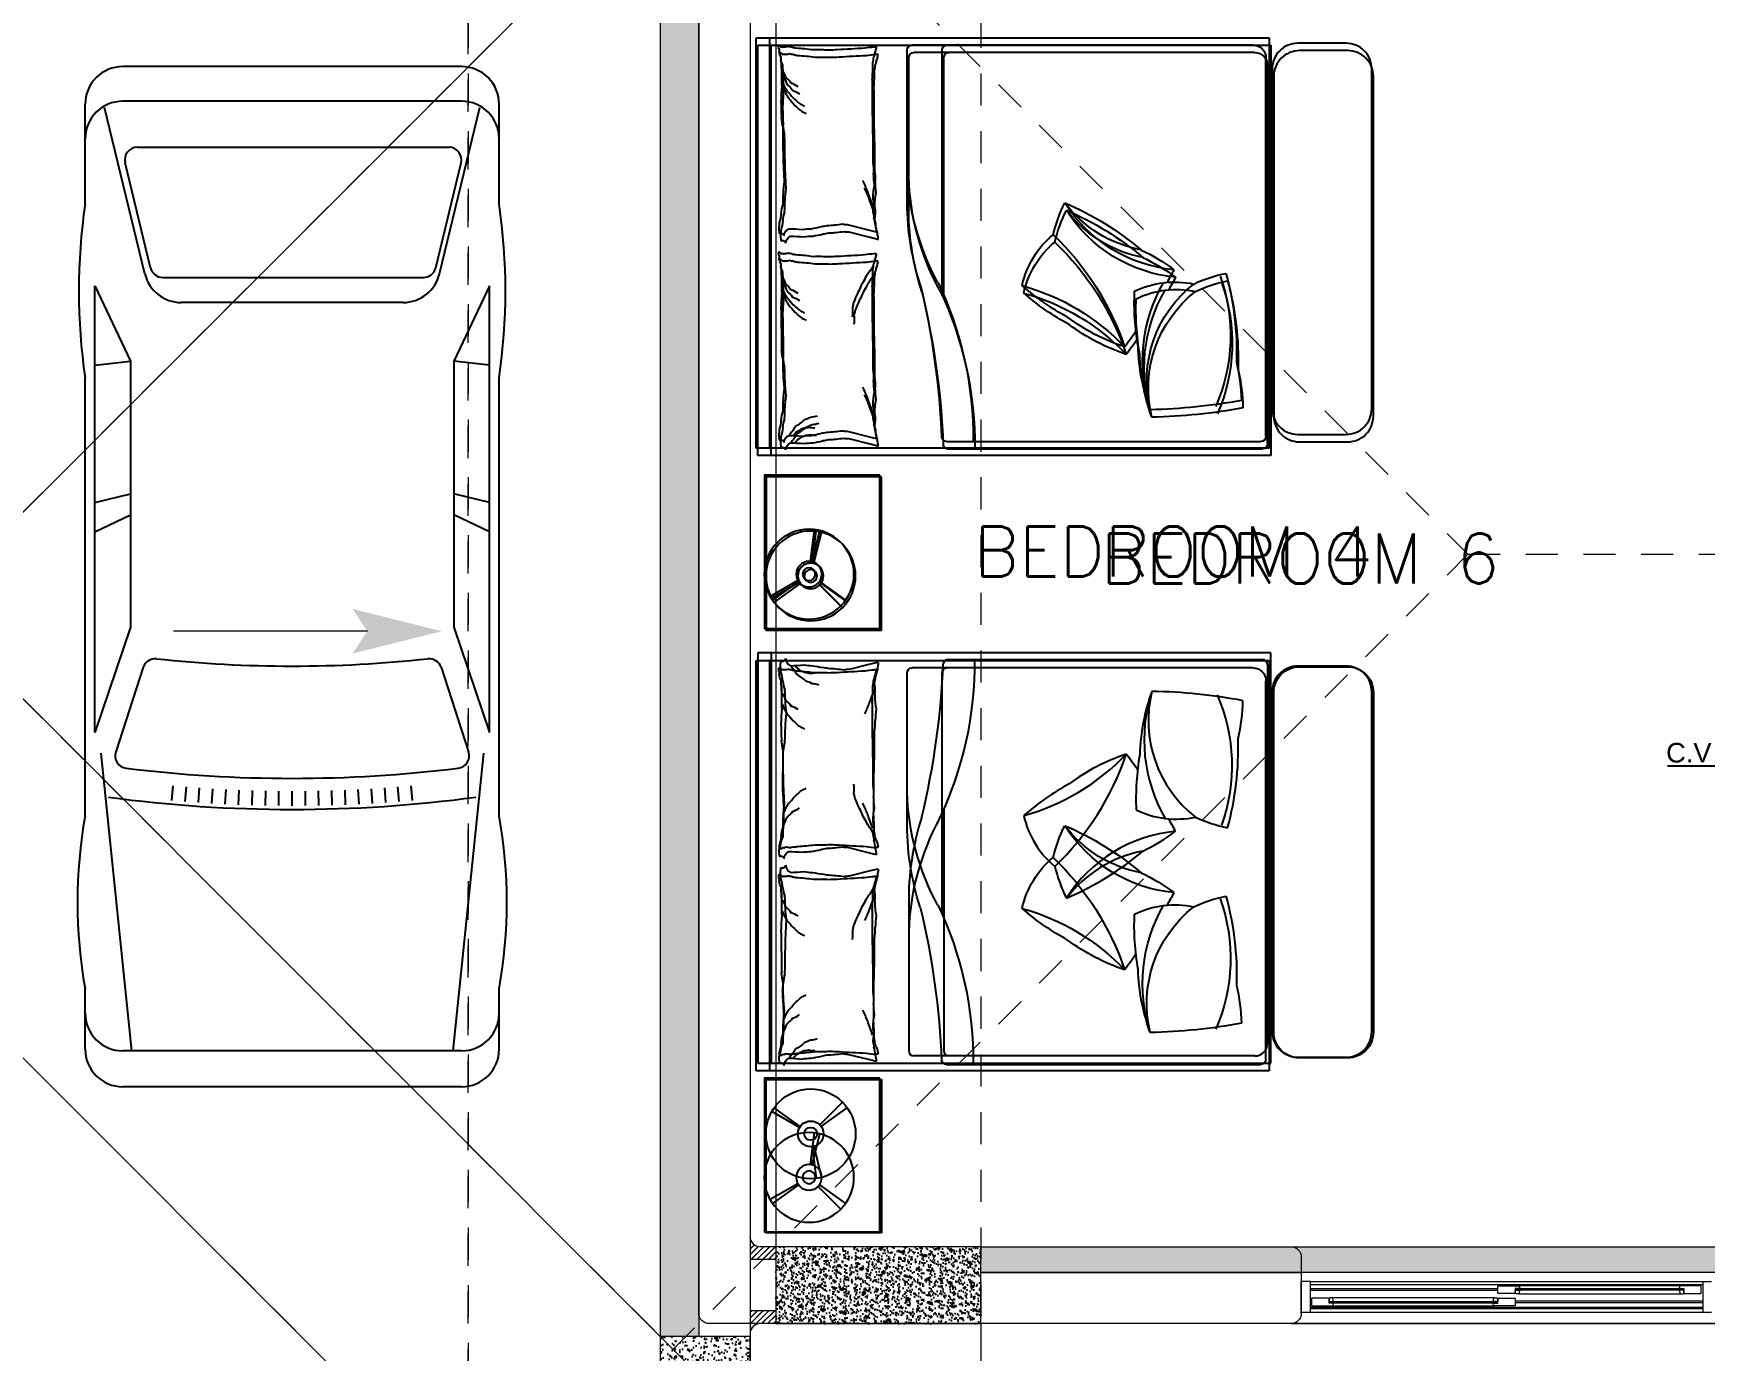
# Model space of a CAD drawing. Header units: metres. Extents: x -232 to 581, y 30 to 789.
# Drawn here: x 215.47 to 221.99, y 395.31 to 400.45 of the extents above; entities that cross this region are included whole.
import ezdxf

# ---------------------------------------------------------------- set-up
doc = ezdxf.new("R2010")
doc.units = ezdxf.units.M
doc.linetypes.add('HIDDEN2', pattern=[0.1875, 0.125, -0.0625])
for name, color, linetype, lineweight in [('02_mobiliario', 250, 'Continuous', 5), ('A-DOOR', 35, 'Continuous', 5), ('A-WALL', 250, 'Continuous', 20), ('baños', 140, 'Continuous', 0), ('Columnas', 7, 'Continuous', 18), ('cristales', 131, 'Continuous', 0), ('PLF 01', 252, 'Continuous', 9), ('textos', 7, 'Continuous', 0)]:
    doc.layers.add(name, color=color, linetype=linetype, lineweight=lineweight)
for name, color, linetype in [('HATCH', 8, 'Continuous'), ('M-SY-PIPE-STANDARD-Drenaje Ventilacion', 254, 'Continuous'), ('MOBILIARIOS', 252, 'Continuous')]:
    doc.layers.add(name, color=color, linetype=linetype)
doc.layers.add('M-SY-PIPE-STANDARD-Drenaje Sanitario', color=7, linetype='Continuous', true_color=0x726558)
doc.layers.add('PISO', color=7, linetype='Continuous', lineweight=5, true_color=0xe6e6e6)
doc.layers.add('Techos 1', color=7, linetype='HIDDEN2', lineweight=9, true_color=0x42391a)
doc.layers.add('RELLENO SECCION', color=8, linetype='Continuous', lineweight=0, transparency=0.4)
doc.styles.add('Schedule-Header', font='arial.ttf')
doc.styles.get("Standard").update_dxf_attribs({"font": 'arial.ttf'})
pattern_1 = [(45, (189.627001, -7.248908), (-0.0112253202, 0.0112253202), [])]
pattern_2 = [(45, (109.595052, -7.243447), (-0.0112253202, 0.0112253202), [])]
pattern_3 = [(50, (109.59505, -7.243447), (0.058299094, -0.005100507), [0.006096, -0.067056]), (355, (109.59505, -7.24345), (-0.011277895, 0.06113819), [0.0048768, -0.053644987]), (100.451445, (109.59991, -7.24387), (0.0470212, 0.05603768), [0.005180803, -0.056988878]), (46.1842, (109.59505, -7.22719), (0.086745293, -0.013453545), [0.009144, -0.100584]), (96.63556, (109.60228, -7.22831), (0.07596932, 0.07917636), [0.00777121, -0.085483395]), (351.18415, (109.59505, -7.22719), (0.07596932, 0.07917636), [0.00731519, -0.080467114]), (21, (109.60318, -7.231255), (0.048516605, -0.032724863), [0.006096, -0.067056]), (326, (109.60318, -7.231255), (0.01977665, 0.05894015), [0.0048768, -0.0536448]), (71.451445, (109.607223, -7.23398), (0.068293254, 0.026215286), [0.005180803, -0.05698878]), (37.5, (109.595052, -7.243447), (0.000988353, 0.0270576124), [0, -0.05299456, 0, -0.0544576, 0, -0.053848]), (7.5, (109.595052, -7.243447), (0.021382292, 0.032057784), [0, -0.03104896, 0, -0.05177536, 0, -0.0205232]), (327.5, (109.576927, -7.243447), (0.0433889905, -0.001833198), [0, -0.02032, 0, -0.0633984, 0, -0.0841248]), (317.5, (109.5688, -7.243447), (0.047401338, 0.008136477), [0, -0.026416, 0, -0.04210304, 0, -0.0597408])]

# ---------------------------------------------------------------- blocks, each defined once
blk = doc.blocks.new('A$Ca0281d7f')
at = {"layer": 'MOBILIARIOS'}
for p, q in [((0.4006, 1.6), (0.4006, 0)), ((2.4006, 1.6), (0.4006, 1.6)), ((0.4627, 1.5716), (1.7925, 1.5716)), ((2.3482, 0), (2.3482, 1.6)), ((2.4006, 0), (2.4006, 1.6)), ((0.4127, 0.0458), (0.4127, 1.5216)), ((1.676, 0.6111), (1.676, 1.5516)), ((1.8125, 0.9805), (1.8125, 1.5516)), ((1.9322, 0.8427), (1.9622, 0.8502)), ((1.9622, 0.8502), (2.0448, 0.8708)), ((0.4006, 0), (2.4006, 0)), ((1.6581, 0.0258), (0.4327, 0.0258)), ((1.9322, 0.0366), (1.9622, 0.0442)), ((1.9622, 0.0442), (2.0448, 0.0648))]:
    blk.add_line(p, q, dxfattribs=at)
blk.add_lwpolyline([(0.1, 1.5789), (0.2884, 1.5789, -0.414214), (0.3884, 1.4789), (0.3884, 0.1537, -0.414214), (0.2884, 0.0537), (0.1, 0.0537, -0.414214), (0, 0.1537), (0, 1.4789, -0.414214)], format="xyb", close=True, dxfattribs=at)
for centre, radius, start, end in [((0.4627, 1.5216), 0.05, 90, 180), ((1.656, 1.5516), 0.02, 0, 90), ((1.7925, 1.5516), 0.02, 0, 90), ((1.9356, 1.5833), 0.0193, 260.00164, 286.69777), ((1.9215, 1.2442), 0.3212, 80.00164, 86.49514), ((2.2259, 1.8067), 0.246, 278.13348, 282.10946), ((2.2895, 1.5966), 0.0328, 248.57902, 278.13348), ((2.3, 1.5497), 0.0156, 68.57902, 111.9904), ((2.3098, 1.5651), 0.00428, 111.9904, 191.89306), ((2.309, 1.5713), 0.00232, 250.43603, 11.89306), ((2.3145, 1.573), 0.00342, 201.7883, 250.43603), ((2.3384, 1.5717), 0.0251, 184.30254, 201.7883), ((1.9309, 1.5641), 0.00132, 286.69777, 7.12039), ((1.8473, 1.5384), 0.0875, 7.12039, 16.22115), ((1.8659, 1.514), 0.0767, 16.22115, 27.28412), ((1.9837, 1.5456), 0.0453, 192.86904, 207.28412), ((2.0891, 1.5339), 0.1459, 183.57397, 192.86904), ((3.1109, 1.5072), 1.164, 180.28654, 183.57397), ((1.2506, -12.0557), 13.6356, 86.49514, 86.94504), ((2.0452, 0.1897), 1.3652, 86.94504, 88.36691), ((2.1579, 0.8754), 0.6787, 88.36691, 93.36875), ((2.2993, 0.649), 0.9131, 93.36875, 97.6809), ((2.2872, 1.3666), 0.1983, 97.6809, 102.10946), ((1.4835, 1.5502), 0.8208, 354.74081, 358.09211), ((2.4011, 1.4844), 0.0992, 164.06476, 184.21588), ((2.2574, 1.5504), 0.0539, 329.34875, 354.74081), ((2.3399, 1.5476), 0.0289, 149.34875, 184.30254), ((7.6668, 1.3378), 5.7185, 179.02962, 180.28654), ((2.3455, 1.3659), 0.0992, 126.17665, 143.91364), ((2.3823, 1.4187), 0.0992, 143.91364, 164.06476), ((0.8066, 1.46), 1.4943, 358.09211, 0.57574), ((2.2967, 1.3302), 0.0992, 108.43965, 126.17665), ((2.5639, 1.1222), 0.3916, 136.18849, 141.61143), ((2.3495, 1.3582), 0.0768, 141.61143, 152.76041), ((2.508, 1.3226), 0.234, 152.76041, 159.13972), ((1.4299, 1.3372), 0.8732, 0.57574, 4.80185), ((15.9276, 0.997), 13.9828, 178.72047, 179.52429), ((2.3068, 1.157), 0.2002, 113.00277, 118.31676), ((2.2596, 1.303), 0.0493, 118.31676, 129.03494), ((2.3987, 1.1905), 0.2252, 129.03494, 136.18849), ((2.4538, 1.2819), 0.1524, 169.81012, 177.46141), ((2.5925, 1.3331), 0.2897, 177.46141, 184.80185), ((-1.4773, 1.2511), 3.7735, 356.79189, 0.00082), ((1.7752, 1.3448), 0.5293, 349.81012, 353.9133), ((3.1579, 1.0151), 1.2165, 175.38242, 177.39037), ((0.8277, 1.1189), 0.9853, 331.43285, 358.12613), ((0.5395, 1.1379), 1.4048, 355.38242, 357.25094), ((1.3073, 1.338), 0.7387, 334.68893, 336.51559), ((0.7419, 0.9666), 1.0706, 342.19663, 0.74184), ((1.7143, 0.9787), 0.2301, 357.25094, 11.55856), ((1.2694, 1.2461), 0.7387, 338.34226, 340.57202), ((1.2885, 1.2948), 0.7387, 336.51559, 338.34226), ((1.6135, 0.9502), 0.6827, 0, 7.54685), ((0.719, 1.2586), 0.5655, 275.33912, 327.68949), ((1.6535, -0.1157), 1.1652, 113.06416, 130.32086), ((0.809, 1.2521), 0.4879, 280.69865, 322.68638), ((0.7089, 0.7072), 0.548, 13.20343, 27.03623), ((2.0604, 0.8863), 0.1197, 162.61359, 173.56595), ((2.0891, 0.9513), 0.1459, 173.56595, 191.55856), ((1.2503, 1.1919), 0.7387, 340.57202, 342.80178), ((2.063, 0.8845), 0.2422, 7.54685, 15.74398), ((2.6046, 0.961), 0.3048, 188.43719, 195.74398), ((1.664, 0.8882), 0.2708, 350.5159, 355.91706), ((1.7149, 0.9376), 0.2297, 342.61359, 350.5159), ((2.048, 0.9385), 0.0677, 267.33512, 284.04519), ((2.1561, 1.5251), 0.6588, 261.99495, 267.33512), ((2.1925, 1.177), 0.3171, 257.80162, 261.99495), ((2, -0.0065), 0.882, 77.80162, 80.31563), ((2.1863, 0.6517), 0.204, 80.31563, 90), ((2.2741, 0.3638), 0.4918, 90, 96.23236), ((2.2585, 0.8252), 0.0342, 4.40021, 63.41948), ((2.4724, 0.8783), 0.1611, 180, 188.43719), ((2.4017, 0.837), 0.0904, 168.72762, 180), ((1.9875, 0.0508), 1.0798, 133.63057, 161.4288), ((1.0148, 0.5567), 0.3575, 12.47819, 50.46254), ((1.9313, 0.8427), 0.000917, 355.91706, 104.04494), ((2.3054, 0.8253), 0.0131, 63.41948, 168.72762), ((1.2128, 0.1088), 0.734, 115.25901, 126.93514), ((1.9309, 0.7581), 0.00132, 286.69777, 7.12039), ((1.8473, 0.7324), 0.0875, 7.12039, 16.22115), ((1.9356, 0.7773), 0.0193, 260.00164, 286.69777), ((1.8659, 0.708), 0.0767, 16.22115, 27.28412), ((1.9837, 0.7395), 0.0453, 192.86904, 207.28412), ((1.9215, 0.4382), 0.3212, 80.00164, 86.49514), ((2.0891, 0.7279), 0.1459, 183.57397, 192.86904), ((1.2506, -12.8617), 13.6356, 86.49514, 86.94504), ((2.0452, -0.6163), 1.3652, 86.94504, 88.36691), ((2.1579, 0.0694), 0.6787, 88.36691, 93.36875), ((2.2993, -0.157), 0.9131, 93.36875, 97.6809), ((2.2872, 0.5605), 0.1983, 97.6809, 102.10946), ((2.2259, 1.0007), 0.246, 278.13348, 282.10946), ((2.2895, 0.7906), 0.0328, 248.57902, 278.13348), ((2.3, 0.7437), 0.0156, 68.57902, 111.9904), ((2.2574, 0.7444), 0.0539, 329.34875, 354.74081), ((2.3098, 0.7591), 0.00428, 111.9904, 191.89306), ((2.309, 0.7653), 0.00232, 250.43603, 11.89306), ((2.3399, 0.7416), 0.0289, 149.34875, 184.30254), ((2.3145, 0.767), 0.00342, 201.7883, 250.43603), ((2.3384, 0.7657), 0.0251, 184.30254, 201.7883), ((1.6923, 0.3726), 1.1652, 164.62778, 181.88448), ((1.2394, 0.439), 0.6885, 160.29361, 203.6414), ((0.4605, 0.1443), 0.548, 64.76704, 78.59984), ((2.7135, 1.7247), 2.1977, 207.92482, 209.3793), ((2.5624, 1.097), 0.7286, 212.13498, 215.82629), ((3.1109, 0.7012), 1.164, 180.28654, 183.57397), ((2.2514, 0.81), 0.3126, 206.49848, 212.13498), ((2.3823, 0.6127), 0.0992, 143.91364, 164.06476), ((0.8066, 0.654), 1.4943, 358.09211, 0.57574), ((1.4835, 0.7442), 0.8208, 354.74081, 358.09211), ((2.4011, 0.6784), 0.0992, 164.06476, 184.21588), ((0.7686, 0.2903), 0.3575, 64.0418, 102.02615), ((0.4001, 0.2637), 0.4774, 346.18494, 52.00166), ((0.2857, 0.3397), 0.6085, 341.81005, 30.13512), ((-0.0618, 0.5666), 0.9879, 350.06073, 2.62018), ((1.5939, -0.2048), 0.8697, 105.33601, 136.41927), ((0.715, 1.3789), 0.9879, 298.49711, 311.05657), ((2.9452, 0.0436), 1.3903, 154.24266, 180.7342), ((4.7703, -0.0876), 3.0955, 166.42012, 177.62385), ((7.6668, 0.5318), 5.7185, 179.02962, 180.28654), ((3.2918, 1.2337), 1.4323, 204.32653, 206.49848), ((2.484, 0.7735), 0.5066, 200.67428, 204.32653), ((2.2967, 0.5242), 0.0992, 108.43965, 126.17665), ((2.5639, 0.3162), 0.3916, 136.18849, 141.61143), ((2.3455, 0.5598), 0.0992, 126.17665, 143.91364), ((2.3495, 0.5522), 0.0768, 141.61143, 152.76041), ((2.508, 0.5165), 0.234, 152.76041, 159.13972), ((1.4299, 0.5311), 0.8732, 0.57574, 4.80185), ((2.0801, 0.5689), 0.058, 184.08277, 200.67428), ((2.2974, 0.5316), 0.2721, 176.4448, 184.08277), ((2.3068, 0.351), 0.2002, 113.00277, 118.31676), ((2.2596, 0.497), 0.0493, 118.31676, 129.03494), ((2.3987, 0.3845), 0.2252, 129.03494, 136.18849), ((2.5925, 0.5271), 0.2897, 177.46141, 184.80185), ((0.716, 1.1421), 0.7874, 288.35266, 306.68512), ((15.9276, 0.191), 13.9828, 178.72047, 179.52429), ((7.6231, 0.343), 5.3217, 178.27859, 179.57305), ((0.1243, 0.4201), 0.7874, 339.91627, 358.24873), ((2.7135, 1.7247), 2.1977, 215.29657, 217.24182), ((1.2424, 0.1669), 0.734, 166.82263, 178.49876), ((1.2472, 0.3451), 1.049, 353.9133, 0), ((1.7752, 0.4387), 0.5293, 349.81012, 353.9133), ((0.5395, 0.3319), 1.4048, 355.38242, 357.25094), ((3.1579, 0.2091), 1.2165, 175.38242, 177.39037), ((1.7143, 0.1727), 0.2301, 357.25094, 11.55856), ((1.2885, 0.4887), 0.7387, 336.51559, 338.34226), ((1.3073, 0.5319), 0.7387, 334.68893, 336.51559), ((1.6135, 0.1442), 0.6827, 0, 7.54685), ((0.9096, 2.3469), 2.1977, 259.48843, 268.80544), ((2.0891, 0.1453), 0.1459, 173.56595, 191.55856), ((1.2503, 0.3859), 0.7387, 340.57202, 342.80178), ((1.2694, 0.4401), 0.7387, 338.34226, 340.57202), ((2.063, 0.0785), 0.2422, 7.54685, 15.74398), ((1.7149, 0.1316), 0.2297, 342.61359, 350.5159), ((2.0604, 0.0803), 0.1197, 162.61359, 173.56595), ((2.048, 0.1325), 0.0677, 267.33512, 284.04519), ((2.1561, 0.7191), 0.6588, 261.99495, 267.33512), ((2.2028, 0.2591), 0.1399, 253.48502, 264.36887), ((2.1724, 0.1695), 0.0915, 270, 284.68511), ((2.2535, 0.2441), 0.1399, 242.60117, 253.48502), ((2.2137, 0.1341), 0.0562, 251.2201, 270), ((2.3128, 0.2087), 0.1399, 224.90238, 242.60117), ((2.2901, 0.2688), 0.2056, 248.18508, 251.2201), ((2.2886, 0.2107), 0.1511, 244.64488, 248.18508), ((2.2673, 0.1099), 0.0526, 228.55709, 244.64488), ((2.3729, 0.1484), 0.1399, 207.20359, 224.90238), ((2.6046, 0.155), 0.3048, 188.43719, 195.74398), ((2.4724, 0.0723), 0.1611, 180, 188.43719), ((0.4327, 0.0458), 0.02, 180, 270), ((1.6581, 0.0458), 0.02, 270, 345.37378), ((1.664, 0.0822), 0.2708, 350.5159, 355.91706), ((1.9313, 0.0367), 0.000917, 355.91706, 104.04494), ((2.1925, 0.371), 0.3171, 257.80162, 261.99495), ((2, -0.8125), 0.882, 77.80162, 80.31563), ((2.1863, -0.1543), 0.204, 80.31563, 90), ((2.2741, -0.4422), 0.4918, 90, 96.23236), ((2.3172, 0.1155), 0.0899, 216.26407, 228.55709), ((2.2585, 0.0192), 0.0342, 4.40021, 63.41948), ((2.3054, 0.0193), 0.0131, 63.41948, 168.72762), ((2.4017, 0.031), 0.0904, 168.72762, 180)]:
    blk.add_arc(centre, radius, start, end, dxfattribs=at)
blk = doc.blocks.new('A$C8346a57b')
at = {"layer": 'MOBILIARIOS'}
for p, q in [((0.2641, 0.2604), (0.2338, 0.3817)), ((0.2701, 0.2615), (0.2545, 0.3855)), ((0.2356, 0.1828), (0.1339, 0.1102)), ((0.2409, 0.1765), (0.1525, 0.0881)), ((0.3169, 0.1828), (0.4187, 0.1102)), ((0.3197, 0.1871), (0.4282, 0.1251))]:
    blk.add_line(p, q, dxfattribs=at)
blk.add_lwpolyline([(0, 0.5983), (0.45, 0.5983), (0.45, 0), (0, 0)], close=True, dxfattribs=at)
for radius in [0.175, 0.05, 0.025]:
    blk.add_circle((0.2763, 0.2119), radius, dxfattribs=at)
blk = doc.blocks.new('A$C89702949')
at = {"layer": 'HATCH'}
h = blk.add_hatch(dxfattribs=at)
h.set_pattern_fill('AR-CONC', color=256, scale=0.00032)
h.set_pattern_definition([(50, (114.33107, 55.238796), (0.058299094, -0.005100507), [0.006096, -0.067056]), (355, (114.33107, 55.238796), (-0.011277895, 0.06113819), [0.0048768, -0.053644987]), (100.451445, (114.33593, 55.23837), (0.0470212, 0.05603768), [0.005180803, -0.056988878]), (46.1842, (114.33107, 55.25505), (0.086745293, -0.013453545), [0.009144, -0.100584]), (96.63556, (114.3383, 55.25393), (0.07596932, 0.07917636), [0.00777121, -0.085483395]), (351.18415, (114.33107, 55.25505), (0.07596932, 0.07917636), [0.00731519, -0.080467114]), (21, (114.3392, 55.25099), (0.048516605, -0.032724863), [0.006096, -0.067056]), (326, (114.3392, 55.25099), (0.01977665, 0.05894015), [0.0048768, -0.0536448]), (71.451445, (114.34324, 55.24826), (0.068293254, 0.026215286), [0.005180803, -0.05698878]), (37.5, (114.331071, 55.238796), (0.000988353, 0.0270576124), [0, -0.05299456, 0, -0.0544576, 0, -0.053848]), (7.5, (114.33107, 55.238796), (0.021382292, 0.032057784), [0, -0.03104896, 0, -0.05177536, 0, -0.0205232]), (327.5, (114.312946, 55.238796), (0.0433889905, -0.001833198), [0, -0.02032, 0, -0.0633984, 0, -0.0841248]), (317.5, (114.304818, 55.238796), (0.047401338, 0.008136477), [0, -0.026416, 0, -0.04210304, 0, -0.0597408])])
h.paths.add_polyline_path([(0, 14.2891), (0, 13.9891), (0.8, 13.9891), (0.8, 14.2891)])
at = {"layer": 'Columnas'}
blk.add_lwpolyline([(0, 14.2891), (0, 13.9891), (0.8, 13.9891), (0.8, 14.2891)], close=True, dxfattribs=at)
blk = doc.blocks.new('za_arrw5')
at = {"lineweight": 13}
for points in [[(-1, 0.25), (0, 0), (-0.833, 0)], [(-1, -0.25), (0, 0), (-0.833, 0)]]:
    blk.add_solid(points, dxfattribs=at)
blk = doc.blocks.new('20.03.2026 LN 09 SEGUNDO NIVEL ARQ')
at = {"layer": 'PLF 01'}
h = blk.add_hatch(dxfattribs=at)
h.set_pattern_fill('LINE', color=5, scale=0.005, angle=45)
h.set_pattern_definition(pattern_1)
edge = h.paths.add_edge_path()
edge.add_line((75.2959, -48.2486), (75.1959, -48.2486))
edge.add_line((75.1959, -48.2486), (75.1959, -48.2586))
edge.add_line((75.1959, -48.2586), (75.1959, -48.1586))
edge.add_arc((75.2359, -48.1586), 0.04, 180, 270)
edge.add_line((75.2359, -48.1986), (75.2959, -48.1986))
edge.add_line((75.2959, -48.1986), (75.2959, -48.2486))
h = blk.add_hatch(dxfattribs=at)
h.set_pattern_fill('LINE', color=5, scale=0.005, angle=45)
h.set_pattern_definition(pattern_1)
h.paths.add_polyline_path([(75.2959, -48.4486), (75.1959, -48.4486), (75.1959, -48.4986), (75.2959, -48.4986)])
at = {"layer": 'RELLENO SECCION'}
h = blk.add_hatch(color=5, dxfattribs=at)
h.dxf.hatch_style = 1
h.paths.add_polyline_path([(76.0959, -48.1986), (76.0959, -48.2986), (77.3059, -48.2786, 1.000007), (77.3059, -48.1986)])
h.paths.add_polyline_path([(78.9859, -48.1986, 1), (78.9859, -48.2786), (79.3959, -48.2986), (79.3959, -48.1583, -0.416876), (79.3559, -48.1986)])
at = {"layer": 'A-DOOR', "color": 5}
for p, q in [((77.3459, -48.4586), (77.3459, -48.3345)), ((77.3799, -48.3345), (77.3459, -48.3345)), ((77.3799, -48.3345), (77.3799, -48.4545)), ((77.3799, -48.3345), (78.9119, -48.3345)), ((77.3799, -48.3462), (78.9119, -48.3462)), ((78.1119, -48.3527), (78.1134, -48.3512)), ((78.1119, -48.3797), (78.1119, -48.3527)), ((78.1134, -48.3512), (78.1941, -48.3512)), ((78.1941, -48.3512), (78.1959, -48.3526)), ((78.8238, -48.3512), (78.1941, -48.3512)), ((78.1959, -48.3526), (78.1979, -48.3607)), ((78.1979, -48.3607), (78.1979, -48.3617)), ((78.8219, -48.3526), (78.8199, -48.3607)), ((78.8199, -48.3607), (78.8199, -48.3617)), ((78.8238, -48.3512), (78.8219, -48.3526)), ((78.9044, -48.3512), (78.8238, -48.3512)), ((78.9059, -48.3527), (78.9044, -48.3512)), ((78.9059, -48.3797), (78.9059, -48.3527)), ((78.9119, -48.3345), (78.9119, -48.4545)), ((78.9119, -48.3345), (78.9459, -48.3345)), ((78.1119, -48.3632), (77.3799, -48.3632)), ((78.1119, -48.3692), (77.3799, -48.3692)), ((77.3874, -48.3992), (77.3859, -48.4007)), ((77.3859, -48.4007), (77.3859, -48.4277)), ((77.4524, -48.3992), (77.3874, -48.3992)), ((77.4539, -48.4007), (77.4524, -48.3992)), ((77.4539, -48.4182), (77.4539, -48.4007)), ((77.4539, -48.4152), (77.4589, -48.4152)), ((77.4539, -48.4152), (77.4589, -48.4152)), ((77.4714, -48.4182), (77.4539, -48.4182)), ((77.4589, -48.4172), (77.4649, -48.4132)), ((77.4589, -48.4132), (77.4649, -48.4172)), ((78.0987, -48.3982), (77.4672, -48.3982)), ((77.4699, -48.4277), (77.4719, -48.4197)), ((77.4719, -48.4187), (77.4714, -48.4182)), ((77.4719, -48.4197), (77.4719, -48.4187)), ((78.0939, -48.4187), (78.0944, -48.4182)), ((78.0939, -48.4197), (78.0939, -48.4187)), ((78.0959, -48.4277), (78.0939, -48.4197)), ((78.0944, -48.4182), (78.1119, -48.4182)), ((78.1069, -48.4172), (78.1009, -48.4132)), ((78.1069, -48.4132), (78.1009, -48.4172)), ((78.1119, -48.4152), (78.1069, -48.4152)), ((78.1119, -48.4152), (78.1069, -48.4152)), ((78.1134, -48.3812), (78.1119, -48.3797)), ((78.1119, -48.4007), (78.1134, -48.3992)), ((78.1119, -48.4182), (78.1119, -48.4007)), ((78.1784, -48.3812), (78.1134, -48.3812)), ((78.1134, -48.3992), (78.1784, -48.3992)), ((78.1799, -48.3797), (78.1784, -48.3812)), ((78.1799, -48.4007), (78.1784, -48.3992)), ((78.1974, -48.3622), (78.1799, -48.3622)), ((78.1799, -48.3622), (78.1799, -48.3797)), ((78.1799, -48.3652), (78.1849, -48.3652)), ((78.1799, -48.3652), (78.1849, -48.3652)), ((78.1799, -48.4007), (78.1799, -48.4277)), ((78.9119, -48.4112), (78.1799, -48.4112)), ((78.9119, -48.4172), (78.1799, -48.4172)), ((78.1849, -48.3632), (78.1909, -48.3672)), ((78.1849, -48.3672), (78.1909, -48.3632)), ((78.1932, -48.3822), (78.8247, -48.3822)), ((78.1979, -48.3617), (78.1974, -48.3622)), ((78.8199, -48.3617), (78.8204, -48.3622)), ((78.8204, -48.3622), (78.8379, -48.3622)), ((78.8329, -48.3632), (78.8269, -48.3672)), ((78.8329, -48.3672), (78.8269, -48.3632)), ((78.8379, -48.3652), (78.8329, -48.3652)), ((78.8379, -48.3652), (78.8329, -48.3652)), ((78.8379, -48.3622), (78.8379, -48.3797)), ((78.8379, -48.3797), (78.8394, -48.3812)), ((78.8394, -48.3812), (78.9044, -48.3812)), ((78.9044, -48.3812), (78.9059, -48.3797)), ((77.3459, -48.4545), (78.9459, -48.4545)), ((77.3799, -48.4342), (78.9119, -48.4342)), ((77.3799, -48.4402), (78.9119, -48.4402)), ((77.3859, -48.4277), (77.3874, -48.4292)), ((77.3874, -48.4292), (77.4681, -48.4292)), ((77.4681, -48.4292), (77.4699, -48.4277)), ((77.4681, -48.4292), (78.0978, -48.4292)), ((78.0978, -48.4292), (78.0959, -48.4277)), ((78.1784, -48.4292), (78.0978, -48.4292)), ((78.1799, -48.4277), (78.1784, -48.4292))]:
    blk.add_line(p, q, dxfattribs=at)
for points in [[(77.4561, -48.3997, -0.341999), (77.4541, -48.4012), (77.4539, -48.4015), (77.4539, -48.4112), (77.4549, -48.4122), (77.4719, -48.4122), (77.4719, -48.4117), (77.4686, -48.3993, 0.339454), (77.4672, -48.3982), (77.458, -48.3982, 0.341999)], [(78.1098, -48.3997, 0.341999), (78.1117, -48.4012), (78.1119, -48.4015), (78.1119, -48.4112), (78.1109, -48.4122), (78.0939, -48.4122), (78.0939, -48.4117), (78.0972, -48.3993, -0.339454), (78.0987, -48.3982), (78.1078, -48.3982, -0.341999)], [(78.1821, -48.3807, 0.341999), (78.1801, -48.3792), (78.1799, -48.3789), (78.1799, -48.3692), (78.1809, -48.3682), (78.1979, -48.3682), (78.1979, -48.3687), (78.1946, -48.3811, -0.339454), (78.1932, -48.3822), (78.184, -48.3822, -0.341999)], [(78.8358, -48.3807, -0.341999), (78.8377, -48.3792), (78.8379, -48.3789), (78.8379, -48.3692), (78.8369, -48.3682), (78.8199, -48.3682), (78.8199, -48.3687), (78.8232, -48.3811, 0.339454), (78.8247, -48.3822), (78.8338, -48.3822, 0.341999)]]:
    blk.add_lwpolyline(points, format="xyb", close=True, dxfattribs=at)
for points in [[(77.4539, -48.4152), (77.4589, -48.4152), (77.4589, -48.4152), (77.4539, -48.4152)], [(77.4589, -48.4172), (77.4649, -48.4172), (77.4649, -48.4132), (77.4589, -48.4132)], [(77.4589, -48.4132), (78.1069, -48.4132), (78.1069, -48.4172), (77.4589, -48.4172)], [(77.4589, -48.4172), (78.1069, -48.4172), (78.1069, -48.4132), (77.4589, -48.4132)], [(77.4714, -48.4132), (77.4594, -48.4132), (77.4594, -48.4122), (77.4714, -48.4122)], [(77.4714, -48.4182), (77.4594, -48.4182), (77.4594, -48.4172), (77.4714, -48.4172)], [(77.4649, -48.4172), (77.4699, -48.4172), (77.4699, -48.4132), (77.4649, -48.4132)], [(78.0944, -48.4132), (78.1064, -48.4132), (78.1064, -48.4122), (78.0944, -48.4122)], [(78.0944, -48.4182), (78.1064, -48.4182), (78.1064, -48.4172), (78.0944, -48.4172)], [(78.1009, -48.4172), (78.0959, -48.4172), (78.0959, -48.4132), (78.1009, -48.4132)], [(78.1069, -48.4172), (78.1009, -48.4172), (78.1009, -48.4132), (78.1069, -48.4132)], [(78.1119, -48.4152), (78.1069, -48.4152), (78.1069, -48.4152), (78.1119, -48.4152)], [(78.1799, -48.3652), (78.1849, -48.3652), (78.1849, -48.3652), (78.1799, -48.3652)], [(78.8329, -48.3672), (78.1849, -48.3672), (78.1849, -48.3632), (78.8329, -48.3632)], [(78.8329, -48.3632), (78.1849, -48.3632), (78.1849, -48.3672), (78.8329, -48.3672)], [(78.1849, -48.3632), (78.1909, -48.3632), (78.1909, -48.3672), (78.1849, -48.3672)], [(78.1974, -48.3622), (78.1854, -48.3622), (78.1854, -48.3632), (78.1974, -48.3632)], [(78.1974, -48.3672), (78.1854, -48.3672), (78.1854, -48.3682), (78.1974, -48.3682)], [(78.1909, -48.3632), (78.1959, -48.3632), (78.1959, -48.3672), (78.1909, -48.3672)], [(78.8204, -48.3622), (78.8324, -48.3622), (78.8324, -48.3632), (78.8204, -48.3632)], [(78.8204, -48.3672), (78.8324, -48.3672), (78.8324, -48.3682), (78.8204, -48.3682)], [(78.8269, -48.3632), (78.8219, -48.3632), (78.8219, -48.3672), (78.8269, -48.3672)], [(78.8329, -48.3632), (78.8269, -48.3632), (78.8269, -48.3672), (78.8329, -48.3672)], [(78.8379, -48.3652), (78.8329, -48.3652), (78.8329, -48.3652), (78.8379, -48.3652)]]:
    blk.add_lwpolyline(points, close=True, dxfattribs=at)
at = {"layer": 'A-WALL', "color": 5}
for p, q in [((75.2959, -48.1986), (75.2359, -48.1986)), ((75.2959, -48.1986), (75.2359, -48.1986)), ((77.3059, -48.1986), (78.9859, -48.1986)), ((75.2959, -48.2486), (75.1959, -48.2486)), ((76.0959, -48.2986), (77.3459, -48.2986)), ((75.2959, -48.4486), (75.1959, -48.4486)), ((77.3059, -48.4986), (78.9859, -48.4986))]:
    blk.add_line(p, q, dxfattribs=at)
blk.add_lwpolyline([(76.0959, -48.1986), (77.3059, -48.1986, -0.414214), (77.3459, -48.2386), (77.3459, -48.4586, -0.414213), (77.3059, -48.4986), (75.0359, -48.4986, -0.414214), (74.9959, -48.4586), (74.9959, -42.5386)], format="xyb", dxfattribs=at)
for points in [[(75.1959, -42.4986), (75.1959, -48.4986)], [(76.0959, -48.1986), (77.3059, -48.1986)]]:
    blk.add_lwpolyline(points, dxfattribs=at)
blk.add_arc((75.2359, -48.1586), 0.04, 180, 270, dxfattribs=at)
at = {"layer": 'cristales', "color": 5, "const_width": 0.004}
for points in [[(77.4699, -48.4152), (78.0959, -48.4152)], [(78.8219, -48.3652), (78.1959, -48.3652)]]:
    blk.add_lwpolyline(points, dxfattribs=at)
at = {"layer": 'PISO', "color": 5}
blk.add_line((75.2959, -42.7986), (75.2959, -48.1986), dxfattribs=at)
at = {"layer": 'Techos 1', "color": 5}
for p, q in [((74.0959, -41.5986), (74.0959, -49.3986)), ((74.0959, -41.5986), (77.9959, -45.4986)), ((74.0959, -49.3986), (74.0959, -41.5986)), ((74.0959, -49.3986), (77.9959, -45.4986)), ((77.9959, -45.4986), (92.7459, -45.4986))]:
    blk.add_line(p, q, dxfattribs=at)
at = {"layer": 'Techos 1', "color": 5, "linetype": 'ByBlock'}
for p, q in [((74.9959, -42.6986), (71.9959, -45.6986)), ((76.0959, -49.7986), (71.9959, -45.6986)), ((74.6959, -49.7986), (71.5459, -46.6486)), ((76.0959, -48.4986), (76.0959, -49.7986))]:
    blk.add_line(p, q, dxfattribs=at)
at = {"layer": 'textos', "color": 5, "lineweight": 13}
blk.add_line((73.7033, -45.7986), (72.9478, -45.7986), dxfattribs=at)
at = {"color": 5}
blk.add_blockref('A$C89702949', (75.2959, -62.4877), dxfattribs=at)
at = {"layer": 'MOBILIARIOS', "color": 5, "xscale": -1}
for name, p in [('A$Ca0281d7f', (77.627, -45.1138)), ('A$C8346a57b', (75.7087, -45.7951))]:
    blk.add_blockref(name, p, dxfattribs=at)
at = {"layer": 'MOBILIARIOS', "color": 5, "rotation": 180}
for name, p in [('A$Ca0281d7f', (77.627, -45.8834)), ('A$C8346a57b', (75.7087, -47.5467))]:
    blk.add_blockref(name, p, dxfattribs=at)
at = {"layer": 'textos', "color": 5, "lineweight": 13, "xscale": 0.3491189357928305, "yscale": 0.3491189357928305, "zscale": 0.3491189357928305, "rotation": 0.002738726620007072}
blk.add_blockref('za_arrw5', (73.9942, -45.7986), dxfattribs=at)
at = {"layer": 'baños', "color": 5, "linetype": 'Continuous', "flags": 8}
for tag, p in [('MODELNUMBER', (83.7813, -42.9175, 0)), ('MATERIAL', (83.7813, -42.9176, 0)), ('PRODUCT', (83.7813, -42.9176, 0)), ('TRADENAME', (83.7813, -42.9176, 0)), ('MODELNUMBER', (84.956, -42.9175, 0)), ('TRADENAME', (84.956, -42.9176, 0)), ('MATERIAL', (84.956, -42.9176, 0)), ('PRODUCT', (84.956, -42.9176, 0))]:
    blk.add_attdef(tag, p, '', height=0.0000254, rotation=180.00008, dxfattribs=at)
at = {"layer": 'baños', "color": 5, "linetype": 'Continuous'}
for tag, p, rotation in [('TRADENAME', (85.8912, -56.9933), 180.00008), ('MODELNUMBER', (85.8912, -56.9934), 180.00008), ('MATERIAL', (85.8914, -56.9932), 180.00008), ('PRODUCT', (85.8914, -56.9933), 180.00008), ('MODELNUMBER', (86.6008, -56.9934), 179.99992), ('MATERIAL', (86.6008, -56.9932), 179.99992), ('PRODUCT', (86.6008, -56.9933), 179.99992), ('TRADENAME', (86.6008, -56.9933), 179.99992)]:
    blk.add_attdef(tag, p, '', height=0.0000254, rotation=rotation, dxfattribs=at)
at = {"layer": 'textos', "color": 5, "insert": (75.9351, -45.5849), "char_height": 0.195, "width": 3.404877, "attachment_point": 7}
blk.add_mtext('{\\Fromans|c0; BEDROOM 4}', dxfattribs=at)
blk = doc.blocks.new('DR 20.03.26 LN09')
at = {"layer": 'M-SY-PIPE-STANDARD-Drenaje Ventilacion', "linetype": 'ByBlock', "lineweight": -2}
blk.add_line((-9706.27, -2391.7, -8), (-9679.92, -2391.7, -8), dxfattribs=at)
at = {"layer": 'M-SY-PIPE-STANDARD-Drenaje Ventilacion', "style": 'Schedule-Header'}
blk.add_text('C.V Ø3"PVC', height=3, dxfattribs=at).set_placement((-9706.48, -2391.21, -8))
blk = doc.blocks.new('carro1')
at = {"layer": 'MOBILIARIOS'}
for p, q in [((-0.3195, 1.577), (-0.7087, 1.577)), ((-0.3195, 1.577), (-0.7087, 1.577)), ((2.066, 1.577), (0.3591, 1.577)), ((2.066, 1.577), (0.3591, 1.577)), ((2.9764, 1.577), (2.7405, 1.577)), ((2.9764, 1.577), (2.7405, 1.577)), ((-0.047, 1.3442), (-0.6952, 1.5015)), ((-0.047, 1.3442), (-0.6952, 1.5015)), ((0, 1.5395), (0.2941, 1.4)), ((1.7417, 1.5395), (0, 1.5395)), ((1.7417, 1.5395), (0, 1.5395)), ((0, 1.5395), (0.2941, 1.4)), ((0.3093, 1.5395), (0.2941, 1.4)), ((0.3093, 1.5395), (0.2941, 1.4)), ((0.845, 1.5395), (0.8104, 1.4)), ((0.845, 1.5395), (0.8104, 1.4)), ((0.9588, 1.5395), (0.8933, 1.4)), ((0.9588, 1.5395), (0.8933, 1.4)), ((1.3304, 1.4), (1.7417, 1.5395)), ((1.3304, 1.4), (1.7417, 1.5395)), ((1.8223, 1.5157), (2.9825, 1.3968)), ((1.8223, 1.5157), (2.9825, 1.3968)), ((1.4872, 1.3505), (1.8172, 1.4575)), ((1.4872, 1.3505), (1.8172, 1.4575)), ((-0.855, 1.4307), (-0.855, 0.1088)), ((-0.855, 1.4307), (-0.855, 0.1088)), ((-0.72, 1.4307), (-0.72, 0.1088)), ((-0.72, 1.4307), (-0.72, 0.1088)), ((-0.5405, 0.1655), (-0.5405, 1.3816)), ((-0.5405, 0.1655), (-0.5405, 1.3816)), ((-0.0704, 1.3295), (-0.4803, 1.4289)), ((-0.0704, 1.3295), (-0.4803, 1.4289)), ((0.2941, 1.4), (1.3304, 1.4)), ((0.2941, 1.4), (1.3304, 1.4)), ((2.9825, 1.4307), (2.9825, 0.1088)), ((2.9825, 1.4307), (2.9825, 0.1088)), ((3.1227, 1.4307), (3.1227, 0.1088)), ((3.1227, 1.4307), (3.1227, 0.1088)), ((-0.0332, 0.2651), (-0.0332, 1.282)), ((-0.0332, 0.2651), (-0.0332, 1.282)), ((2.0065, 1.2385), (1.9496, 1.2336)), ((2.0065, 1.2385), (1.9496, 1.2336)), ((0.0647, 1.2021), (0.0647, 0.3374)), ((0.0647, 1.2021), (0.0647, 0.3374)), ((2.0108, 1.1866), (1.9538, 1.1821)), ((2.0108, 1.1866), (1.9538, 1.1821)), ((2.0147, 1.1345), (1.9575, 1.1306)), ((2.0147, 1.1345), (1.9575, 1.1306)), ((2.018, 1.0826), (1.9608, 1.0792)), ((2.018, 1.0826), (1.9608, 1.0792)), ((2.0206, 1.0305), (1.9636, 1.0277)), ((2.0206, 1.0305), (1.9636, 1.0277)), ((2.023, 0.9784), (1.9659, 0.9762)), ((2.023, 0.9784), (1.9659, 0.9762)), ((2.0248, 0.9262), (1.9677, 0.9245)), ((2.0248, 0.9262), (1.9677, 0.9245)), ((2.026, 0.8741), (1.9688, 0.8729)), ((2.026, 0.8741), (1.9688, 0.8729)), ((2.0267, 0.8218), (1.9696, 0.8214)), ((2.0267, 0.8218), (1.9696, 0.8214)), ((2.0267, 0.7176), (1.9696, 0.7181)), ((2.0267, 0.7176), (1.9696, 0.7181)), ((2.027, 0.7697), (1.9699, 0.7697)), ((2.027, 0.7697), (1.9699, 0.7697)), ((2.026, 0.6654), (1.9688, 0.6666)), ((2.026, 0.6654), (1.9688, 0.6666)), ((2.0248, 0.6133), (1.9677, 0.615)), ((2.0248, 0.6133), (1.9677, 0.615)), ((2.023, 0.5611), (1.9659, 0.5633)), ((2.023, 0.5611), (1.9659, 0.5633)), ((2.018, 0.4569), (1.9608, 0.4603)), ((2.018, 0.4569), (1.9608, 0.4603)), ((2.0206, 0.509), (1.9636, 0.5118)), ((2.0206, 0.509), (1.9636, 0.5118)), ((2.0147, 0.405), (1.9575, 0.4088)), ((2.0147, 0.405), (1.9575, 0.4088)), ((2.0108, 0.3529), (1.9538, 0.3573)), ((2.0108, 0.3529), (1.9538, 0.3573)), ((2.0065, 0.3009), (1.9496, 0.3058)), ((2.0065, 0.3009), (1.9496, 0.3058)), ((-0.0704, 0.2176), (-0.4803, 0.1182)), ((-0.0704, 0.2176), (-0.4803, 0.1182)), ((-0.047, 0.1953), (-0.6952, 0.038)), ((-0.047, 0.1953), (-0.6952, 0.038)), ((0, 0), (0.2941, 0.1395)), ((0, 0), (0.2941, 0.1395)), ((0.3093, 0), (0.2941, 0.1395)), ((0.2941, 0.1395), (1.3304, 0.1395)), ((0.3093, 0), (0.2941, 0.1395)), ((0.2941, 0.1395), (1.3304, 0.1395)), ((0.845, 0), (0.8104, 0.1395)), ((0.845, 0), (0.8104, 0.1395)), ((0.9588, 0), (0.8933, 0.1395)), ((0.9588, 0), (0.8933, 0.1395)), ((1.3304, 0.1395), (1.7417, 0)), ((1.3304, 0.1395), (1.7417, 0)), ((1.4872, 0.189), (1.8172, 0.082)), ((1.4872, 0.189), (1.8172, 0.082)), ((1.8223, 0.0238), (2.9825, 0.1427)), ((1.8223, 0.0238), (2.9825, 0.1427)), ((1.7417, 0), (0, 0)), ((1.7417, 0), (0, 0)), ((-0.3195, -0.0375), (-0.7087, -0.0375)), ((-0.3195, -0.0375), (-0.7087, -0.0375)), ((2.066, -0.0375), (0.3591, -0.0375)), ((2.066, -0.0375), (0.3591, -0.0375)), ((2.9764, -0.0375), (2.7405, -0.0375)), ((2.9764, -0.0375), (2.7405, -0.0375))]:
    blk.add_line(p, q, dxfattribs=at)
for centre, radius, start, end in [((-0.7089, 1.4309), 0.1461, 89.91745, 180.08243), ((-0.7089, 1.4309), 0.1461, 89.91745, 180.08243), ((-0.5737, 1.4306), 0.1463, 90.01715, 179.98288), ((-0.5737, 1.4306), 0.1463, 90.01715, 179.98288), ((0.0198, -0.727), 2.3288, 81.62164, 98.37836), ((0.0198, -0.727), 2.3288, 81.62164, 98.37836), ((2.4033, -0.2902), 1.8974, 79.76163, 100.23837), ((2.4033, -0.2902), 1.8974, 79.76163, 100.23837), ((2.8362, 1.4306), 0.1463, 0.0171, 89.98291), ((2.8362, 1.4306), 0.1463, 0.0171, 89.98291), ((2.9764, 1.4306), 0.1463, 0.0171, 89.98291), ((2.9764, 1.4306), 0.1463, 0.0171, 89.98291), ((1.8324, 1.4112), 0.0487, 6.83565, 108.16986), ((1.8324, 1.4112), 0.0487, 6.83565, 108.16986), ((-3.3503, 0.7697), 5.3917, 352.36711, 7.63289), ((-3.3503, 0.7697), 5.3917, 352.36711, 7.63289), ((-0.4918, 1.3815), 0.0488, 76.36609, 179.91083), ((-0.4918, 1.3815), 0.0488, 76.36609, 179.91083), ((-3.4107, 0.7697), 5.3309, 353.02615, 6.97385), ((-3.4107, 0.7697), 5.3309, 353.02615, 6.97385), ((-0.082, 1.2821), 0.0488, 359.91098, 76.26071), ((-0.082, 1.2821), 0.0488, 359.91098, 76.26071), ((-0.0817, 1.202), 0.1464, 0.04437, 76.31775), ((-0.0817, 1.202), 0.1464, 0.04437, 76.31775), ((1.5025, 1.3039), 0.049, 108.10553, 185.97443), ((1.5025, 1.3039), 0.049, 108.10553, 185.97443), ((-3.3795, 0.7697), 4.8621, 353.75282, 6.24718), ((-3.3795, 0.7697), 4.8621, 353.75282, 6.24718), ((-0.0817, 0.3375), 0.1464, 283.68224, 359.95563), ((-0.0817, 0.3375), 0.1464, 283.68224, 359.95563), ((-0.082, 0.265), 0.0488, 283.73933, 0.08914), ((-0.082, 0.265), 0.0488, 283.73933, 0.08914), ((1.5025, 0.2356), 0.049, 174.02557, 251.89446), ((1.5025, 0.2356), 0.049, 174.02557, 251.89446), ((-0.4918, 0.1656), 0.0488, 180.08906, 283.63393), ((-0.4918, 0.1656), 0.0488, 180.08906, 283.63393), ((-0.7089, 0.1086), 0.1461, 179.91757, 270.08254), ((-0.7089, 0.1086), 0.1461, 179.91757, 270.08254), ((-0.5737, 0.1088), 0.1463, 180.01713, 269.98285), ((-0.5737, 0.1088), 0.1463, 180.01713, 269.98285), ((1.8324, 0.1283), 0.0487, 251.83015, 353.16435), ((1.8324, 0.1283), 0.0487, 251.83015, 353.16435), ((2.8362, 0.1088), 0.1463, 270.0171, 359.9829), ((2.8362, 0.1088), 0.1463, 270.0171, 359.9829), ((2.9764, 0.1088), 0.1463, 270.0171, 359.9829), ((2.9764, 0.1088), 0.1463, 270.0171, 359.9829), ((0.0198, 2.2664), 2.3288, 261.62164, 278.37837), ((0.0198, 2.2664), 2.3288, 261.62164, 278.37837), ((2.4033, 1.8296), 1.8974, 259.76163, 280.23837), ((2.4033, 1.8296), 1.8974, 259.76163, 280.23837)]:
    blk.add_arc(centre, radius, start, end, dxfattribs=at)
blk = doc.blocks.new('20.03.2026 LN 09 PRIMER NIVEL ARQ')
at = {"layer": 'HATCH'}
h = blk.add_hatch(dxfattribs=at)
h.set_pattern_fill('AR-CONC', color=1, scale=0.00032)
h.set_pattern_definition(pattern_3)
h.paths.add_polyline_path([(-4.736, -48.1932), (-4.736, -48.4932), (-3.936, -48.4932), (-3.936, -48.1932)])
h = blk.add_hatch(dxfattribs=at)
h.set_pattern_fill('AR-CONC', color=1, scale=0.00032)
h.set_pattern_definition(pattern_3)
h.paths.add_polyline_path([(-5.186, -48.8932), (-4.836, -48.8932), (-4.836, -48.5432), (-5.186, -48.5432)])
at = {"layer": 'PLF 01'}
h = blk.add_hatch(dxfattribs=at)
h.set_pattern_fill('LINE', color=1, scale=0.005, angle=45)
h.set_pattern_definition(pattern_2)
edge = h.paths.add_edge_path()
edge.add_line((-4.736, -48.2432), (-4.836, -48.2432))
edge.add_line((-4.836, -48.2432), (-4.836, -48.2532))
edge.add_line((-4.836, -48.2532), (-4.836, -48.1532))
edge.add_arc((-4.796, -48.1532), 0.04, 180, 270)
edge.add_line((-4.796, -48.1932), (-4.736, -48.1932))
edge.add_line((-4.736, -48.1932), (-4.736, -48.2432))
h = blk.add_hatch(dxfattribs=at)
h.set_pattern_fill('LINE', color=1, scale=0.005, angle=45)
h.set_pattern_definition(pattern_2)
h.paths.add_polyline_path([(-4.736, -48.4432), (-4.836, -48.4432), (-4.836, -48.5332, -0.414214), (-4.796, -48.4932), (-4.736, -48.4932)])
at = {"layer": 'RELLENO SECCION'}
h = blk.add_hatch(color=1, dxfattribs=at)
h.dxf.hatch_style = 1
h.paths.add_polyline_path([(-5.186, -48.5432), (-5.036, -48.5432), (-5.036, -42.8432), (-5.186, -42.8432)])
h = blk.add_hatch(color=1, dxfattribs=at)
h.dxf.hatch_style = 1
h.paths.add_polyline_path([(-2.8039, -48.2932), (-0.6354, -48.2932), (-0.6354, -48.2432), (-0.636, -48.1526, -0.41843), (-0.676, -48.1932), (-3.936, -48.1932), (-3.936, -48.2932)])
at = {"layer": 'A-WALL', "color": 1}
for p, q in [((-4.836, -42.7332), (-4.836, -48.5332)), ((-5.186, -42.8432), (-5.186, -48.5432)), ((-5.036, -42.8432), (-5.036, -48.5432)), ((-4.736, -48.1932), (-4.796, -48.1932)), ((-3.936, -48.1932), (-0.676, -48.1932)), ((-4.736, -48.2432), (-4.836, -48.2432)), ((-2.8039, -48.2932), (-3.936, -48.2932)), ((-0.6354, -48.2932), (-2.8039, -48.2932)), ((-4.736, -48.4432), (-4.836, -48.4432)), ((1.874, -48.4932), (-2.806, -48.4932))]:
    blk.add_line(p, q, dxfattribs=at)
blk.add_lwpolyline([(-2.806, -48.4932), (-4.796, -48.4932, 0.414214), (-4.836, -48.5332), (-4.836, -48.8532, -0.414214), (-4.876, -48.8932), (-6.196, -48.8932, 0.414214), (-6.236, -48.9332), (-6.236, -49.0032, -0.414214), (-6.276, -49.0432), (-6.396, -49.0432, -0.414214), (-6.436, -49.0032), (-6.436, -48.9332, 0.414214), (-6.476, -48.8932), (-6.596, -48.8932, -0.414214), (-6.636, -48.8532), (-6.636, -48.7332, -0.414214), (-6.596, -48.6932), (-5.226, -48.6932)], format="xyb", dxfattribs=at)
blk.add_arc((-4.796, -48.1532), 0.04, 180, 270, dxfattribs=at)
at = {"layer": 'Columnas', "color": 1}
for points in [[(-4.736, -48.1932), (-4.736, -48.4932), (-3.936, -48.4932), (-3.936, -48.1932)], [(-5.186, -48.8932), (-4.836, -48.8932), (-4.836, -48.5432), (-5.186, -48.5432)]]:
    blk.add_lwpolyline(points, close=True, dxfattribs=at)
at = {"layer": 'PISO', "color": 1}
blk.add_line((-4.736, -42.7932), (-4.736, -48.1932), dxfattribs=at)
at = {"layer": 'Techos 1', "color": 1}
for p, q in [((-3.936, -41.5932), (-8.036, -45.6932)), ((-3.936, -41.5932), (-3.936, -49.7932)), ((-3.936, -49.7932), (-8.036, -45.6932)), ((-5.336, -49.7932), (-8.486, -46.6432))]:
    blk.add_line(p, q, dxfattribs=at)
at = {"layer": '02_mobiliario', "color": 1, "rotation": 270}
blk.add_blockref('carro1', (-7.3917, -44.4467), dxfattribs=at)
at = {"layer": 'MOBILIARIOS', "color": 1, "xscale": -1}
for name, p in [('A$Ca0281d7f', (-2.4113, -45.0794)), ('A$C8346a57b', (-4.3296, -45.7827)), ('A$Ca0281d7f', (-2.4113, -47.508)), ('A$C8346a57b', (-4.3296, -48.1348))]:
    blk.add_blockref(name, p, dxfattribs=at)
at = {"layer": 'baños', "color": 1, "linetype": 'Continuous'}
for tag, p in [('MODELNUMBER', (-12.0611, -62.0707)), ('MATERIAL', (-12.0611, -62.0709)), ('PRODUCT', (-12.0611, -62.0708)), ('TRADENAME', (-12.0611, -62.0708))]:
    blk.add_attdef(tag, p, '', height=0.0000254, rotation=359.99992, dxfattribs=at)
at = {"layer": 'textos', "color": 1, "insert": (-3.6022, -45.6072), "char_height": 0.195, "width": 3.404877, "attachment_point": 7}
blk.add_mtext('{\\Fromans|c0; BEDROOM 6}', dxfattribs=at)

msp = doc.modelspace()

# ---------------------------------------------------------------- block references
at = {"color": 1}
for name, p in [('20.03.2026 LN 09 PRIMER NIVEL ARQ', (223.0987, 443.9088)), ('20.03.2026 LN 09 SEGUNDO NIVEL ARQ', (143.0668, 443.9142))]:
    msp.add_blockref(name, p, dxfattribs=at)
at = {"layer": 'M-SY-PIPE-STANDARD-Drenaje Sanitario', "xscale": 0.02539304808409144, "yscale": 0.02539304808409144, "zscale": 0.02539304808409144}
msp.add_blockref('DR 20.03.26 LN09', (468.3124, 458.3238), dxfattribs=at)

doc.saveas('drawing.dxf')
